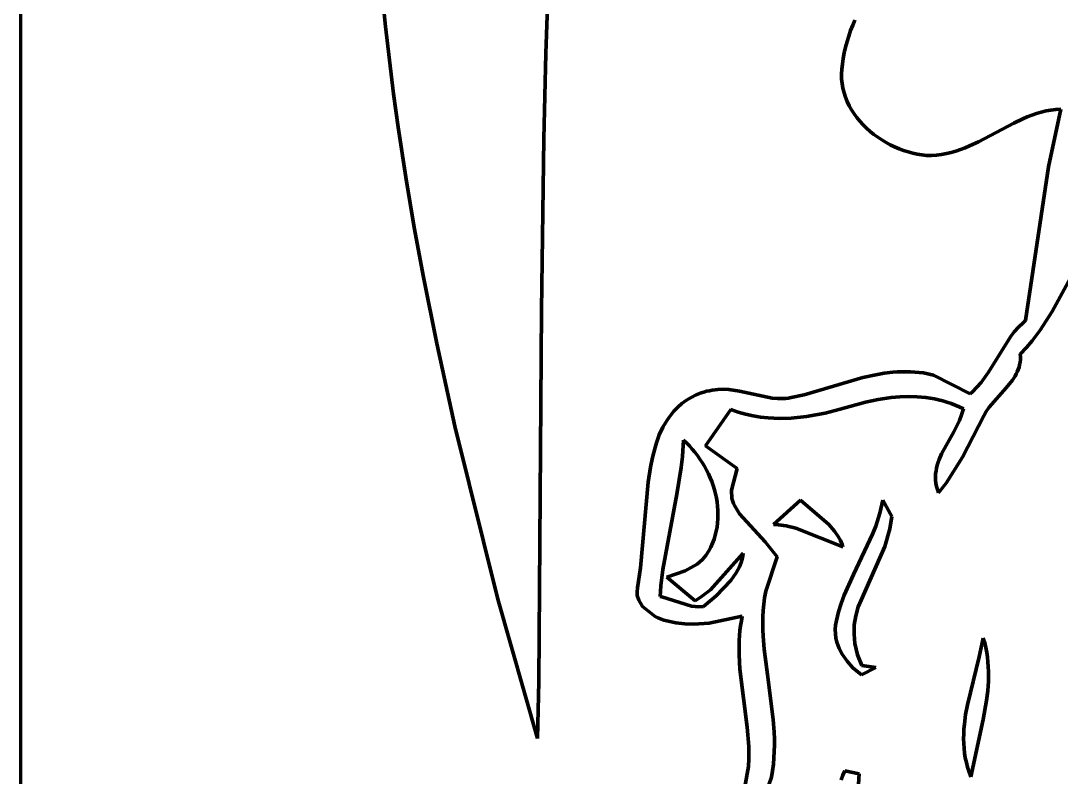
# Model space of a CAD drawing. Header units: millimetres. Extents: x 0 to 8.4, y 0 to 11.8.
# Drawn here: x 0 to 2.361, y 1.91 to 3.627 of the extents above; entities that cross this region are included whole.
import ezdxf

# ---------------------------------------------------------------- set-up
doc = ezdxf.new("R2010")
doc.units = ezdxf.units.MM
doc.layers.add('color#010101ff', color=7, linetype='CONTINUOUS', lineweight=100)
doc.layers.add('color#ffffffff', color=7, linetype='CONTINUOUS', lineweight=100)

msp = doc.modelspace()

# ---------------------------------------------------------------- linework, layer by layer
at = {"layer": 'color#010101ff'}
for p, q in [((0.8278, 3.614), (0.8202, 3.6904)), ((1.1957, 3.6825), (1.1913, 3.553)), ((0.8363, 3.5377), (0.8278, 3.614)), ((1.8829, 3.6046), (1.8876, 3.6167)), ((1.8876, 3.6167), (1.8926, 3.6286)), ((1.8748, 3.5799), (1.8787, 3.5923)), ((1.8787, 3.5923), (1.8829, 3.6046)), ((1.8685, 3.5545), (1.8714, 3.5673)), ((1.8714, 3.5673), (1.8748, 3.5799)), ((1.1913, 3.553), (1.1866, 3.3587)), ((1.8642, 3.5283), (1.8661, 3.5415)), ((1.8661, 3.5415), (1.8685, 3.5545)), ((0.8458, 3.4615), (0.8363, 3.5377)), ((1.8628, 3.5171), (1.8642, 3.5283)), ((1.8623, 3.506), (1.8628, 3.5171)), ((1.8626, 3.4951), (1.8623, 3.506)), ((1.8637, 3.4844), (1.8626, 3.4951)), ((1.8655, 3.4739), (1.8637, 3.4844)), ((1.8681, 3.4636), (1.8655, 3.4739)), ((0.8562, 3.3855), (0.8458, 3.4615)), ((1.8714, 3.4535), (1.8681, 3.4636)), ((1.8754, 3.4437), (1.8714, 3.4535)), ((1.88, 3.4342), (1.8754, 3.4437)), ((1.8852, 3.4249), (1.88, 3.4342)), ((1.891, 3.416), (1.8852, 3.4249)), ((2.3374, 3.4243), (2.3264, 3.4222)), ((2.332, 3.2952), (2.3601, 3.4266)), ((2.3487, 3.4258), (2.3374, 3.4243)), ((2.3601, 3.4266), (2.3487, 3.4258)), ((1.8973, 3.4073), (1.891, 3.416)), ((1.9041, 3.399), (1.8973, 3.4073)), ((2.2735, 3.4044), (2.2532, 3.3948)), ((2.2838, 3.4088), (2.2735, 3.4044)), ((2.2942, 3.4128), (2.2838, 3.4088)), ((2.3048, 3.4164), (2.2942, 3.4128)), ((2.3155, 3.4196), (2.3048, 3.4164)), ((2.3264, 3.4222), (2.3155, 3.4196)), ((0.8736, 3.2717), (0.8562, 3.3855)), ((1.9114, 3.391), (1.9041, 3.399)), ((1.9192, 3.3833), (1.9114, 3.391)), ((1.9273, 3.376), (1.9192, 3.3833)), ((1.9358, 3.3692), (1.9273, 3.376)), ((2.2532, 3.3948), (2.1732, 3.3525)), ((1.1866, 3.3587), (1.1817, 2.97)), ((1.9447, 3.3626), (1.9358, 3.3692)), ((1.9538, 3.3566), (1.9447, 3.3626)), ((1.9633, 3.3509), (1.9538, 3.3566)), ((2.1732, 3.3525), (2.1529, 3.3429)), ((1.973, 3.3457), (1.9633, 3.3509)), ((1.9828, 3.3409), (1.973, 3.3457)), ((1.9929, 3.3366), (1.9828, 3.3409)), ((2.0031, 3.3327), (1.9929, 3.3366)), ((2.0134, 3.3294), (2.0031, 3.3327)), ((2.0238, 3.3266), (2.0134, 3.3294)), ((2.1218, 3.3311), (2.1111, 3.328)), ((2.1323, 3.3346), (2.1218, 3.3311)), ((2.1427, 3.3386), (2.1323, 3.3346)), ((2.1529, 3.3429), (2.1427, 3.3386)), ((2.0342, 3.3243), (2.0238, 3.3266)), ((2.0447, 3.3225), (2.0342, 3.3243)), ((2.0551, 3.3213), (2.0447, 3.3225)), ((2.0667, 3.3213), (2.0551, 3.3213)), ((2.0781, 3.322), (2.0667, 3.3213)), ((2.0893, 3.3234), (2.0781, 3.322)), ((2.1003, 3.3254), (2.0893, 3.3234)), ((2.1111, 3.328), (2.1003, 3.3254)), ((2.28, 2.9464), (2.332, 3.2952)), ((0.8927, 3.1581), (0.8736, 3.2717)), ((0.9136, 3.0449), (0.8927, 3.1581)), ((2.4226, 3.1183), (2.3406, 2.9674)), ((0.9439, 2.8943), (0.9136, 3.0449)), ((1.1817, 2.97), (1.1752, 2.1276)), ((2.3406, 2.9674), (2.3131, 2.9252)), ((2.2543, 2.9208), (2.2639, 2.9316)), ((2.2639, 2.9316), (2.2744, 2.9416)), ((2.2744, 2.9416), (2.28, 2.9464)), ((2.1958, 2.8298), (2.2454, 2.9095)), ((2.2454, 2.9095), (2.2543, 2.9208)), ((2.3131, 2.9252), (2.2949, 2.901)), ((0.985, 2.7069), (0.9439, 2.8943)), ((2.2819, 2.8855), (2.268, 2.8706)), ((2.2949, 2.901), (2.2819, 2.8855)), ((2.2681, 2.858), (2.2675, 2.8521)), ((2.268, 2.8706), (2.2683, 2.8642)), ((2.2683, 2.8642), (2.2681, 2.858)), ((2.2633, 2.8355), (2.2612, 2.8304)), ((2.2651, 2.8408), (2.2633, 2.8355)), ((2.2665, 2.8463), (2.2651, 2.8408)), ((2.2675, 2.8521), (2.2665, 2.8463)), ((1.7773, 2.7781), (1.911, 2.8171)), ((1.911, 2.8171), (1.94, 2.8237)), ((1.94, 2.8237), (1.9594, 2.827)), ((1.9594, 2.827), (1.979, 2.8293)), ((1.979, 2.8293), (1.9889, 2.83)), ((1.9889, 2.83), (1.9988, 2.8303)), ((1.9988, 2.8303), (2.0088, 2.8303)), ((2.0088, 2.8303), (2.0189, 2.83)), ((2.0189, 2.83), (2.029, 2.8292)), ((2.029, 2.8292), (2.048, 2.8279)), ((2.048, 2.8279), (2.0707, 2.8228)), ((2.0707, 2.8228), (2.1541, 2.7801)), ((2.179, 2.8063), (2.1958, 2.8298)), ((2.25, 2.8112), (2.2357, 2.7936)), ((2.2561, 2.8205), (2.25, 2.8112)), ((2.2588, 2.8254), (2.2561, 2.8205)), ((2.2612, 2.8304), (2.2588, 2.8254)), ((1.55, 2.7845), (1.5562, 2.7861)), ((1.5562, 2.7861), (1.5625, 2.7874)), ((1.5625, 2.7874), (1.5689, 2.7884)), ((1.5689, 2.7884), (1.5752, 2.7894)), ((1.5752, 2.7894), (1.5815, 2.7902)), ((1.5815, 2.7902), (1.594, 2.7906)), ((1.594, 2.7906), (1.6064, 2.79)), ((1.6064, 2.79), (1.631, 2.7863)), ((1.631, 2.7863), (1.7047, 2.7706)), ((2.1595, 2.785), (2.1697, 2.7953)), ((2.1697, 2.7953), (2.179, 2.8063)), ((2.2357, 2.7936), (2.1972, 2.7501)), ((1.5003, 2.7583), (1.5104, 2.7658)), ((1.5104, 2.7658), (1.521, 2.7724)), ((1.521, 2.7724), (1.5322, 2.7781)), ((1.5322, 2.7781), (1.544, 2.7827)), ((1.544, 2.7827), (1.55, 2.7845)), ((1.7047, 2.7706), (1.7171, 2.7696)), ((1.7171, 2.7696), (1.7295, 2.7695)), ((1.7295, 2.7695), (1.7358, 2.7699)), ((1.7358, 2.7699), (1.742, 2.7706)), ((1.742, 2.7706), (1.7483, 2.7717)), ((1.7483, 2.7717), (1.7773, 2.7781)), ((1.9457, 2.7675), (1.9164, 2.7615)), ((1.9751, 2.7717), (1.9457, 2.7675)), ((1.9948, 2.7733), (1.9751, 2.7717)), ((2.0145, 2.774), (1.9948, 2.7733)), ((2.0342, 2.7735), (2.0145, 2.774)), ((2.0439, 2.7728), (2.0342, 2.7735)), ((2.0537, 2.7717), (2.0439, 2.7728)), ((2.0634, 2.7704), (2.0537, 2.7717)), ((2.073, 2.7687), (2.0634, 2.7704)), ((2.0826, 2.7667), (2.073, 2.7687)), ((2.0922, 2.7642), (2.0826, 2.7667)), ((2.1016, 2.7614), (2.0922, 2.7642)), ((2.1541, 2.7801), (2.1595, 2.785)), ((1.4739, 2.7312), (1.4821, 2.7409)), ((1.4821, 2.7409), (1.4909, 2.75)), ((1.4909, 2.75), (1.5003, 2.7583)), ((1.6111, 2.7446), (1.5539, 2.6625)), ((1.6278, 2.7387), (1.6111, 2.7446)), ((1.6446, 2.734), (1.6278, 2.7387)), ((1.8592, 2.7457), (1.8255, 2.7367)), ((1.9164, 2.7615), (1.8592, 2.7457)), ((2.111, 2.7583), (2.1016, 2.7614)), ((2.1204, 2.7547), (2.111, 2.7583)), ((2.1296, 2.7507), (2.1204, 2.7547)), ((2.1388, 2.7462), (2.1296, 2.7507)), ((2.1349, 2.7328), (2.137, 2.7395)), ((2.137, 2.7395), (2.1388, 2.7462)), ((2.1907, 2.7405), (2.1852, 2.7303)), ((2.1972, 2.7501), (2.1907, 2.7405)), ((1.4566, 2.7046), (1.4665, 2.7209)), ((1.4665, 2.7209), (1.4739, 2.7312)), ((1.6616, 2.7302), (1.6446, 2.734)), ((1.6787, 2.7274), (1.6616, 2.7302)), ((1.6959, 2.7256), (1.6787, 2.7274)), ((1.7219, 2.7244), (1.6959, 2.7256)), ((1.748, 2.7251), (1.7219, 2.7244)), ((1.7826, 2.7286), (1.748, 2.7251)), ((1.8255, 2.7367), (1.7826, 2.7286)), ((2.1169, 2.6943), (2.1297, 2.7197)), ((2.1297, 2.7197), (2.1349, 2.7328)), ((2.1852, 2.7303), (2.1366, 2.637)), ((1.0825, 2.3141), (0.985, 2.7069)), ((1.4485, 2.6873), (1.4566, 2.7046)), ((2.0894, 2.6443), (2.1169, 2.6943)), ((1.4391, 2.6584), (1.4422, 2.6695)), ((1.4422, 2.6695), (1.4485, 2.6873)), ((1.5034, 2.6752), (1.503, 2.6628)), ((1.5103, 2.6688), (1.5034, 2.6752)), ((1.517, 2.6621), (1.5103, 2.6688)), ((1.4337, 2.6361), (1.4391, 2.6584)), ((1.503, 2.6628), (1.5012, 2.638)), ((1.5234, 2.6551), (1.517, 2.6621)), ((1.5296, 2.6478), (1.5234, 2.6551)), ((1.5355, 2.6402), (1.5296, 2.6478)), ((1.5539, 2.6625), (1.6252, 2.6107)), ((2.0839, 2.6316), (2.0894, 2.6443)), ((1.4292, 2.6136), (1.4337, 2.6361)), ((1.5012, 2.638), (1.4986, 2.6134)), ((1.5411, 2.6324), (1.5355, 2.6402)), ((1.5463, 2.6243), (1.5411, 2.6324)), ((1.5513, 2.616), (1.5463, 2.6243)), ((2.0795, 2.6186), (2.0815, 2.6251)), ((2.0815, 2.6251), (2.0839, 2.6316)), ((2.1366, 2.637), (2.1001, 2.5773)), ((1.4239, 2.5797), (1.4292, 2.6136)), ((1.4986, 2.6134), (1.4889, 2.5523)), ((1.556, 2.6075), (1.5513, 2.616)), ((1.5603, 2.5989), (1.556, 2.6075)), ((1.5642, 2.5901), (1.5603, 2.5989)), ((1.6252, 2.6107), (1.6123, 2.5619)), ((2.0755, 2.5917), (2.0759, 2.5985)), ((2.0759, 2.5985), (2.0767, 2.6053)), ((2.0767, 2.6053), (2.0779, 2.612)), ((2.0779, 2.612), (2.0795, 2.6186)), ((1.4063, 2.3855), (1.4239, 2.5797)), ((1.5678, 2.5811), (1.5642, 2.5901)), ((1.571, 2.572), (1.5678, 2.5811)), ((2.0757, 2.5847), (2.0755, 2.5917)), ((2.0765, 2.5776), (2.0757, 2.5847)), ((2.0778, 2.5703), (2.0765, 2.5776)), ((2.1001, 2.5773), (2.0824, 2.5554)), ((1.4889, 2.5523), (1.4567, 2.3818)), ((1.5739, 2.5628), (1.571, 2.572)), ((1.5763, 2.5536), (1.5739, 2.5628)), ((1.5783, 2.5442), (1.5763, 2.5536)), ((1.6123, 2.5619), (1.6135, 2.5425)), ((2.0798, 2.5629), (2.0778, 2.5703)), ((2.0824, 2.5554), (2.0798, 2.5629)), ((1.5799, 2.5348), (1.5783, 2.5442)), ((1.581, 2.5253), (1.5799, 2.5348)), ((1.6135, 2.5425), (1.6172, 2.5316)), ((1.6172, 2.5316), (1.6196, 2.5267)), ((1.6196, 2.5267), (1.631, 2.5084)), ((1.7076, 2.4835), (1.769, 2.5393)), ((1.769, 2.5393), (1.8334, 2.4835)), ((1.9518, 2.5191), (1.954, 2.529)), ((1.954, 2.529), (1.9558, 2.5391)), ((1.9558, 2.5391), (1.9763, 2.5021)), ((1.5817, 2.5159), (1.581, 2.5253)), ((1.582, 2.5064), (1.5817, 2.5159)), ((1.5817, 2.4969), (1.582, 2.5064)), ((1.631, 2.5084), (1.6891, 2.4442)), ((1.9465, 2.4995), (1.9493, 2.5092)), ((1.9493, 2.5092), (1.9518, 2.5191)), ((1.5798, 2.4781), (1.581, 2.4875)), ((1.581, 2.4875), (1.5817, 2.4969)), ((1.7194, 2.4832), (1.7076, 2.4835)), ((1.7365, 2.4811), (1.7194, 2.4832)), ((1.7587, 2.4758), (1.7365, 2.4811)), ((1.8334, 2.4835), (1.8466, 2.4689)), ((1.9327, 2.4616), (1.9401, 2.4804)), ((1.9401, 2.4804), (1.9465, 2.4995)), ((1.9763, 2.5021), (1.9716, 2.4742)), ((1.573, 2.4505), (1.5758, 2.4596)), ((1.5758, 2.4596), (1.5781, 2.4688)), ((1.5781, 2.4688), (1.5798, 2.4781)), ((1.865, 2.4334), (1.7587, 2.4758)), ((1.8466, 2.4689), (1.855, 2.4567)), ((1.855, 2.4567), (1.8596, 2.4479)), ((1.8891, 2.37), (1.9327, 2.4616)), ((1.9716, 2.4742), (1.9602, 2.4338)), ((1.5612, 2.424), (1.5657, 2.4327)), ((1.5657, 2.4327), (1.5696, 2.4415)), ((1.5696, 2.4415), (1.573, 2.4505)), ((1.6891, 2.4442), (1.7163, 2.4106)), ((1.8596, 2.4479), (1.8634, 2.4384)), ((1.8634, 2.4384), (1.865, 2.4334)), ((1.9602, 2.4338), (1.9067, 2.3118)), ((1.547, 2.4044), (1.5547, 2.4135)), ((1.5547, 2.4135), (1.5612, 2.424)), ((1.6393, 2.4187), (1.5648, 2.3359)), ((1.6373, 2.4079), (1.6393, 2.4187)), ((1.7163, 2.4106), (1.6902, 2.3322)), ((1.3997, 2.3401), (1.4063, 2.3855)), ((1.5073, 2.3786), (1.5351, 2.3941)), ((1.5351, 2.3941), (1.547, 2.4044)), ((1.6232, 2.3738), (1.6305, 2.3878)), ((1.6305, 2.3878), (1.6343, 2.3977)), ((1.6343, 2.3977), (1.6373, 2.4079)), ((1.4567, 2.3818), (1.4525, 2.3449)), ((1.4656, 2.3644), (1.5073, 2.3786)), ((1.5303, 2.3109), (1.4656, 2.3644)), ((1.6112, 2.3564), (1.6232, 2.3738)), ((1.8685, 2.3238), (1.8891, 2.37)), ((1.3984, 2.3314), (1.3997, 2.3401)), ((1.4525, 2.3449), (1.4509, 2.3202)), ((1.5775, 2.3217), (1.6112, 2.3564)), ((1.1727, 1.9981), (1.0825, 2.3141)), ((1.3989, 2.323), (1.3984, 2.3314)), ((1.402, 2.3125), (1.3989, 2.323)), ((1.4509, 2.3202), (1.4543, 2.3196)), ((1.4543, 2.3196), (1.5218, 2.2987)), ((1.5441, 2.3194), (1.5303, 2.3109)), ((1.5648, 2.3359), (1.5441, 2.3194)), ((1.5491, 2.2978), (1.5775, 2.3217)), ((1.6878, 2.3177), (1.686, 2.3031)), ((1.6902, 2.3322), (1.6878, 2.3177)), ((1.8615, 2.3049), (1.8685, 2.3238)), ((1.4107, 2.2981), (1.402, 2.3125)), ((1.4392, 2.2747), (1.4107, 2.2981)), ((1.5218, 2.2987), (1.5388, 2.2969)), ((1.5388, 2.2969), (1.5491, 2.2978)), ((1.686, 2.3031), (1.6848, 2.2886)), ((1.8555, 2.2856), (1.8615, 2.3049)), ((1.9004, 2.297), (1.8945, 2.2768)), ((1.9067, 2.3118), (1.9004, 2.297)), ((1.4458, 2.2718), (1.4392, 2.2747)), ((1.459, 2.2671), (1.4458, 2.2718)), ((1.4724, 2.2634), (1.459, 2.2671)), ((1.6372, 2.2759), (1.5621, 2.2603)), ((1.6351, 2.2649), (1.6372, 2.2759)), ((1.6841, 2.274), (1.6839, 2.2595)), ((1.6848, 2.2886), (1.6841, 2.274)), ((1.8507, 2.2658), (1.8529, 2.2758)), ((1.8529, 2.2758), (1.8555, 2.2856)), ((1.8945, 2.2768), (1.8913, 2.256)), ((1.486, 2.2606), (1.4724, 2.2634)), ((1.5066, 2.2583), (1.486, 2.2606)), ((1.5273, 2.2578), (1.5066, 2.2583)), ((1.5621, 2.2603), (1.5273, 2.2578)), ((1.6309, 2.232), (1.6319, 2.243)), ((1.6319, 2.243), (1.6333, 2.2539)), ((1.6333, 2.2539), (1.6351, 2.2649)), ((1.6839, 2.2595), (1.6841, 2.2449)), ((1.6841, 2.2449), (1.6848, 2.2304)), ((1.8481, 2.2455), (1.8488, 2.2556)), ((1.8484, 2.2356), (1.8481, 2.2455)), ((1.8488, 2.2556), (1.8507, 2.2658)), ((1.8913, 2.256), (1.8907, 2.2351)), ((1.6299, 2.2101), (1.6303, 2.221)), ((1.6303, 2.221), (1.6309, 2.232)), ((1.6848, 2.2304), (1.687, 2.2013)), ((1.8497, 2.226), (1.8484, 2.2356)), ((1.852, 2.2165), (1.8497, 2.226)), ((1.8907, 2.2351), (1.8927, 2.2141)), ((2.1746, 2.1834), (2.184, 2.2262)), ((2.184, 2.2262), (2.1871, 2.2154)), ((1.63, 2.1882), (1.6299, 2.2101)), ((1.687, 2.2013), (1.6941, 2.1431)), ((1.8569, 2.2028), (1.852, 2.2165)), ((1.8637, 2.1898), (1.8569, 2.2028)), ((1.8927, 2.2141), (1.8986, 2.1884)), ((2.1871, 2.2154), (2.1897, 2.2045)), ((2.1897, 2.2045), (2.1918, 2.1937)), ((1.6319, 2.1554), (1.63, 2.1882)), ((1.8749, 2.1736), (1.8637, 2.1898)), ((1.8883, 2.1588), (1.8749, 2.1736)), ((1.8986, 2.1884), (1.9082, 2.1637)), ((2.1478, 2.0745), (2.1746, 2.1834)), ((2.1918, 2.1937), (2.1934, 2.1828)), ((2.1934, 2.1828), (2.1946, 2.1719)), ((2.1946, 2.1719), (2.1954, 2.161)), ((1.6481, 2.0242), (1.6319, 2.1554)), ((1.9073, 2.1428), (1.8883, 2.1588)), ((1.9405, 2.159), (1.9073, 2.1428)), ((1.9082, 2.1637), (1.9405, 2.159)), ((2.1954, 2.161), (2.1958, 2.1501)), ((2.1958, 2.1501), (2.1958, 2.1392)), ((1.1752, 2.1276), (1.1727, 1.9981)), ((1.6941, 2.1431), (1.7073, 2.0414)), ((2.1955, 2.1283), (2.194, 2.1065)), ((2.1958, 2.1392), (2.1955, 2.1283)), ((2.194, 2.1065), (2.1914, 2.0847)), ((2.1914, 2.0847), (2.1838, 2.0411)), ((2.1439, 2.0525), (2.1478, 2.0745)), ((1.7073, 2.0414), (1.7094, 2.0124)), ((2.1401, 2.0197), (2.1411, 2.0306)), ((2.1411, 2.0306), (2.1439, 2.0525)), ((2.1838, 2.0411), (2.1559, 1.9115)), ((1.6516, 1.9803), (1.6481, 2.0242)), ((1.7094, 2.0124), (1.7099, 1.9978)), ((2.1394, 1.9978), (2.1396, 2.0087)), ((2.1396, 2.0087), (2.1401, 2.0197)), ((1.7101, 1.9833), (1.7098, 1.9688)), ((1.7099, 1.9978), (1.7101, 1.9833)), ((2.1396, 1.9869), (2.1394, 1.9978)), ((2.1403, 1.976), (2.1396, 1.9869)), ((1.6521, 1.9583), (1.6516, 1.9803)), ((1.7098, 1.9688), (1.709, 1.9542)), ((2.1415, 1.9652), (2.1403, 1.976)), ((2.1432, 1.9544), (2.1415, 1.9652)), ((1.6514, 1.9349), (1.6522, 1.9524)), ((1.6522, 1.9524), (1.6521, 1.9583)), ((1.7077, 1.9397), (1.7058, 1.9252)), ((1.709, 1.9542), (1.7077, 1.9397)), ((2.1455, 1.9436), (2.1432, 1.9544)), ((2.1483, 1.9328), (2.1455, 1.9436)), ((1.6432, 1.8889), (1.6514, 1.9349)), ((1.7058, 1.9252), (1.7032, 1.9106)), ((1.8617, 1.9044), (1.8655, 1.9147)), ((1.8655, 1.9147), (1.8699, 1.9248)), ((1.8699, 1.9248), (1.9021, 1.9178)), ((1.9021, 1.9178), (1.8887, 1.7156)), ((2.1518, 1.9221), (2.1483, 1.9328)), ((2.1559, 1.9115), (2.1518, 1.9221)), ((1.7032, 1.9106), (1.6864, 1.8629))]:
    msp.add_line(p, q, dxfattribs=at)
at = {"layer": 'color#ffffffff'}
for p, q in [((0, 0), (0, 11.8056)), ((0.8202, 3.6904), (0.8278, 3.614)), ((1.1913, 3.553), (1.1957, 3.6825)), ((0.8278, 3.614), (0.8363, 3.5377)), ((1.8876, 3.6167), (1.8829, 3.6046)), ((1.8926, 3.6286), (1.8876, 3.6167)), ((1.8787, 3.5923), (1.8748, 3.5799)), ((1.8829, 3.6046), (1.8787, 3.5923)), ((1.8714, 3.5673), (1.8685, 3.5545)), ((1.8748, 3.5799), (1.8714, 3.5673)), ((1.1866, 3.3587), (1.1913, 3.553)), ((1.8661, 3.5415), (1.8642, 3.5283)), ((1.8685, 3.5545), (1.8661, 3.5415)), ((0.8363, 3.5377), (0.8458, 3.4615)), ((1.8642, 3.5283), (1.8628, 3.5171)), ((1.8628, 3.5171), (1.8623, 3.506)), ((1.8623, 3.506), (1.8626, 3.4951)), ((1.8626, 3.4951), (1.8637, 3.4844)), ((1.8637, 3.4844), (1.8655, 3.4739)), ((1.8655, 3.4739), (1.8681, 3.4636)), ((0.8458, 3.4615), (0.8562, 3.3855)), ((1.8681, 3.4636), (1.8714, 3.4535)), ((1.8714, 3.4535), (1.8754, 3.4437)), ((1.8754, 3.4437), (1.88, 3.4342)), ((1.88, 3.4342), (1.8852, 3.4249)), ((1.8852, 3.4249), (1.891, 3.416)), ((2.3264, 3.4222), (2.3374, 3.4243)), ((2.3601, 3.4266), (2.332, 3.2952)), ((2.3374, 3.4243), (2.3487, 3.4258)), ((2.3487, 3.4258), (2.3601, 3.4266)), ((1.891, 3.416), (1.8973, 3.4073)), ((1.8973, 3.4073), (1.9041, 3.399)), ((2.2532, 3.3948), (2.2735, 3.4044)), ((2.2735, 3.4044), (2.2838, 3.4088)), ((2.2838, 3.4088), (2.2942, 3.4128)), ((2.2942, 3.4128), (2.3048, 3.4164)), ((2.3048, 3.4164), (2.3155, 3.4196)), ((2.3155, 3.4196), (2.3264, 3.4222)), ((0.8562, 3.3855), (0.8736, 3.2717)), ((1.9041, 3.399), (1.9114, 3.391)), ((1.9114, 3.391), (1.9192, 3.3833)), ((1.9192, 3.3833), (1.9273, 3.376)), ((1.9273, 3.376), (1.9358, 3.3692)), ((2.1732, 3.3525), (2.2532, 3.3948)), ((1.1817, 2.97), (1.1866, 3.3587)), ((1.9358, 3.3692), (1.9447, 3.3626)), ((1.9447, 3.3626), (1.9538, 3.3566)), ((1.9538, 3.3566), (1.9633, 3.3509)), ((2.1529, 3.3429), (2.1732, 3.3525)), ((1.9633, 3.3509), (1.973, 3.3457)), ((1.973, 3.3457), (1.9828, 3.3409)), ((1.9828, 3.3409), (1.9929, 3.3366)), ((1.9929, 3.3366), (2.0031, 3.3327)), ((2.0031, 3.3327), (2.0134, 3.3294)), ((2.0134, 3.3294), (2.0238, 3.3266)), ((2.1111, 3.328), (2.1218, 3.3311)), ((2.1218, 3.3311), (2.1323, 3.3346)), ((2.1323, 3.3346), (2.1427, 3.3386)), ((2.1427, 3.3386), (2.1529, 3.3429)), ((2.0238, 3.3266), (2.0342, 3.3243)), ((2.0342, 3.3243), (2.0447, 3.3225)), ((2.0447, 3.3225), (2.0551, 3.3213)), ((2.0551, 3.3213), (2.0667, 3.3213)), ((2.0667, 3.3213), (2.0781, 3.322)), ((2.0781, 3.322), (2.0893, 3.3234)), ((2.0893, 3.3234), (2.1003, 3.3254)), ((2.1003, 3.3254), (2.1111, 3.328)), ((2.332, 3.2952), (2.28, 2.9464)), ((0.8736, 3.2717), (0.8927, 3.1581)), ((0.8927, 3.1581), (0.9136, 3.0449)), ((2.3406, 2.9674), (2.4226, 3.1183)), ((0.9136, 3.0449), (0.9439, 2.8943)), ((1.1752, 2.1276), (1.1817, 2.97)), ((2.3131, 2.9252), (2.3406, 2.9674)), ((2.2639, 2.9316), (2.2543, 2.9208)), ((2.2744, 2.9416), (2.2639, 2.9316)), ((2.28, 2.9464), (2.2744, 2.9416)), ((2.2454, 2.9095), (2.1958, 2.8298)), ((2.2543, 2.9208), (2.2454, 2.9095)), ((2.2949, 2.901), (2.3131, 2.9252)), ((0.9439, 2.8943), (0.985, 2.7069)), ((2.268, 2.8706), (2.2819, 2.8855)), ((2.2819, 2.8855), (2.2949, 2.901)), ((2.2675, 2.8521), (2.2681, 2.858)), ((2.2683, 2.8642), (2.268, 2.8706)), ((2.2681, 2.858), (2.2683, 2.8642)), ((2.2612, 2.8304), (2.2633, 2.8355)), ((2.2633, 2.8355), (2.2651, 2.8408)), ((2.2651, 2.8408), (2.2665, 2.8463)), ((2.2665, 2.8463), (2.2675, 2.8521)), ((1.911, 2.8171), (1.7773, 2.7781)), ((1.94, 2.8237), (1.911, 2.8171)), ((1.9594, 2.827), (1.94, 2.8237)), ((1.979, 2.8293), (1.9594, 2.827)), ((1.9889, 2.83), (1.979, 2.8293)), ((1.9988, 2.8303), (1.9889, 2.83)), ((2.0088, 2.8303), (1.9988, 2.8303)), ((2.0189, 2.83), (2.0088, 2.8303)), ((2.029, 2.8292), (2.0189, 2.83)), ((2.048, 2.8279), (2.029, 2.8292)), ((2.0707, 2.8228), (2.048, 2.8279)), ((2.1541, 2.7801), (2.0707, 2.8228)), ((2.1958, 2.8298), (2.179, 2.8063)), ((2.2357, 2.7936), (2.25, 2.8112)), ((2.25, 2.8112), (2.2561, 2.8205)), ((2.2561, 2.8205), (2.2588, 2.8254)), ((2.2588, 2.8254), (2.2612, 2.8304)), ((1.5562, 2.7861), (1.55, 2.7845)), ((1.5625, 2.7874), (1.5562, 2.7861)), ((1.5689, 2.7884), (1.5625, 2.7874)), ((1.5752, 2.7894), (1.5689, 2.7884)), ((1.5815, 2.7902), (1.5752, 2.7894)), ((1.594, 2.7906), (1.5815, 2.7902)), ((1.6064, 2.79), (1.594, 2.7906)), ((1.631, 2.7863), (1.6064, 2.79)), ((1.7047, 2.7706), (1.631, 2.7863)), ((2.1697, 2.7953), (2.1595, 2.785)), ((2.179, 2.8063), (2.1697, 2.7953)), ((2.1972, 2.7501), (2.2357, 2.7936)), ((1.5104, 2.7658), (1.5003, 2.7583)), ((1.521, 2.7724), (1.5104, 2.7658)), ((1.5322, 2.7781), (1.521, 2.7724)), ((1.544, 2.7827), (1.5322, 2.7781)), ((1.55, 2.7845), (1.544, 2.7827)), ((1.7171, 2.7696), (1.7047, 2.7706)), ((1.7295, 2.7695), (1.7171, 2.7696)), ((1.7358, 2.7699), (1.7295, 2.7695)), ((1.742, 2.7706), (1.7358, 2.7699)), ((1.7483, 2.7717), (1.742, 2.7706)), ((1.7773, 2.7781), (1.7483, 2.7717)), ((1.9164, 2.7615), (1.9457, 2.7675)), ((1.9457, 2.7675), (1.9751, 2.7717)), ((1.9751, 2.7717), (1.9948, 2.7733)), ((1.9948, 2.7733), (2.0145, 2.774)), ((2.0145, 2.774), (2.0342, 2.7735)), ((2.0342, 2.7735), (2.0439, 2.7728)), ((2.0439, 2.7728), (2.0537, 2.7717)), ((2.0537, 2.7717), (2.0634, 2.7704)), ((2.0634, 2.7704), (2.073, 2.7687)), ((2.073, 2.7687), (2.0826, 2.7667)), ((2.0826, 2.7667), (2.0922, 2.7642)), ((2.0922, 2.7642), (2.1016, 2.7614)), ((2.1595, 2.785), (2.1541, 2.7801)), ((1.4821, 2.7409), (1.4739, 2.7312)), ((1.4909, 2.75), (1.4821, 2.7409)), ((1.5003, 2.7583), (1.4909, 2.75)), ((1.5539, 2.6625), (1.6111, 2.7446)), ((1.6111, 2.7446), (1.6278, 2.7387)), ((1.6278, 2.7387), (1.6446, 2.734)), ((1.8255, 2.7367), (1.8592, 2.7457)), ((1.8592, 2.7457), (1.9164, 2.7615)), ((2.1016, 2.7614), (2.111, 2.7583)), ((2.111, 2.7583), (2.1204, 2.7547)), ((2.1204, 2.7547), (2.1296, 2.7507)), ((2.1296, 2.7507), (2.1388, 2.7462)), ((2.137, 2.7395), (2.1349, 2.7328)), ((2.1388, 2.7462), (2.137, 2.7395)), ((2.1852, 2.7303), (2.1907, 2.7405)), ((2.1907, 2.7405), (2.1972, 2.7501)), ((1.4665, 2.7209), (1.4566, 2.7046)), ((1.4739, 2.7312), (1.4665, 2.7209)), ((1.6446, 2.734), (1.6616, 2.7302)), ((1.6616, 2.7302), (1.6787, 2.7274)), ((1.6787, 2.7274), (1.6959, 2.7256)), ((1.6959, 2.7256), (1.7219, 2.7244)), ((1.7219, 2.7244), (1.748, 2.7251)), ((1.748, 2.7251), (1.7826, 2.7286)), ((1.7826, 2.7286), (1.8255, 2.7367)), ((2.1297, 2.7197), (2.1169, 2.6943)), ((2.1349, 2.7328), (2.1297, 2.7197)), ((2.1366, 2.637), (2.1852, 2.7303)), ((0.985, 2.7069), (1.0825, 2.3141)), ((1.4566, 2.7046), (1.4485, 2.6873)), ((2.1169, 2.6943), (2.0894, 2.6443)), ((1.4422, 2.6695), (1.4391, 2.6584)), ((1.4485, 2.6873), (1.4422, 2.6695)), ((1.503, 2.6628), (1.5034, 2.6752)), ((1.5034, 2.6752), (1.5103, 2.6688)), ((1.5103, 2.6688), (1.517, 2.6621)), ((1.4391, 2.6584), (1.4337, 2.6361)), ((1.5012, 2.638), (1.503, 2.6628)), ((1.517, 2.6621), (1.5234, 2.6551)), ((1.5234, 2.6551), (1.5296, 2.6478)), ((1.5296, 2.6478), (1.5355, 2.6402)), ((1.6252, 2.6107), (1.5539, 2.6625)), ((2.0894, 2.6443), (2.0839, 2.6316)), ((1.4337, 2.6361), (1.4292, 2.6136)), ((1.4986, 2.6134), (1.5012, 2.638)), ((1.5355, 2.6402), (1.5411, 2.6324)), ((1.5411, 2.6324), (1.5463, 2.6243)), ((1.5463, 2.6243), (1.5513, 2.616)), ((2.0815, 2.6251), (2.0795, 2.6186)), ((2.0839, 2.6316), (2.0815, 2.6251)), ((2.1001, 2.5773), (2.1366, 2.637)), ((1.4292, 2.6136), (1.4239, 2.5797)), ((1.4889, 2.5523), (1.4986, 2.6134)), ((1.5513, 2.616), (1.556, 2.6075)), ((1.556, 2.6075), (1.5603, 2.5989)), ((1.5603, 2.5989), (1.5642, 2.5901)), ((1.6123, 2.5619), (1.6252, 2.6107)), ((2.0759, 2.5985), (2.0755, 2.5917)), ((2.0767, 2.6053), (2.0759, 2.5985)), ((2.0779, 2.612), (2.0767, 2.6053)), ((2.0795, 2.6186), (2.0779, 2.612)), ((1.4239, 2.5797), (1.4063, 2.3855)), ((1.5642, 2.5901), (1.5678, 2.5811)), ((1.5678, 2.5811), (1.571, 2.572)), ((2.0755, 2.5917), (2.0757, 2.5847)), ((2.0757, 2.5847), (2.0765, 2.5776)), ((2.0765, 2.5776), (2.0778, 2.5703)), ((2.0824, 2.5554), (2.1001, 2.5773)), ((1.4567, 2.3818), (1.4889, 2.5523)), ((1.571, 2.572), (1.5739, 2.5628)), ((1.5739, 2.5628), (1.5763, 2.5536)), ((1.5763, 2.5536), (1.5783, 2.5442)), ((1.6135, 2.5425), (1.6123, 2.5619)), ((2.0778, 2.5703), (2.0798, 2.5629)), ((2.0798, 2.5629), (2.0824, 2.5554)), ((1.5783, 2.5442), (1.5799, 2.5348)), ((1.5799, 2.5348), (1.581, 2.5253)), ((1.6172, 2.5316), (1.6135, 2.5425)), ((1.6196, 2.5267), (1.6172, 2.5316)), ((1.631, 2.5084), (1.6196, 2.5267)), ((1.769, 2.5393), (1.7076, 2.4835)), ((1.8334, 2.4835), (1.769, 2.5393)), ((1.954, 2.529), (1.9518, 2.5191)), ((1.9558, 2.5391), (1.954, 2.529)), ((1.9763, 2.5021), (1.9558, 2.5391)), ((1.581, 2.5253), (1.5817, 2.5159)), ((1.5817, 2.5159), (1.582, 2.5064)), ((1.582, 2.5064), (1.5817, 2.4969)), ((1.6891, 2.4442), (1.631, 2.5084)), ((1.9493, 2.5092), (1.9465, 2.4995)), ((1.9518, 2.5191), (1.9493, 2.5092)), ((1.581, 2.4875), (1.5798, 2.4781)), ((1.5817, 2.4969), (1.581, 2.4875)), ((1.7076, 2.4835), (1.7194, 2.4832)), ((1.7194, 2.4832), (1.7365, 2.4811)), ((1.7365, 2.4811), (1.7587, 2.4758)), ((1.8466, 2.4689), (1.8334, 2.4835)), ((1.9401, 2.4804), (1.9327, 2.4616)), ((1.9465, 2.4995), (1.9401, 2.4804)), ((1.9716, 2.4742), (1.9763, 2.5021)), ((1.5758, 2.4596), (1.573, 2.4505)), ((1.5781, 2.4688), (1.5758, 2.4596)), ((1.5798, 2.4781), (1.5781, 2.4688)), ((1.7587, 2.4758), (1.865, 2.4334)), ((1.855, 2.4567), (1.8466, 2.4689)), ((1.8596, 2.4479), (1.855, 2.4567)), ((1.9327, 2.4616), (1.8891, 2.37)), ((1.9602, 2.4338), (1.9716, 2.4742)), ((1.5657, 2.4327), (1.5612, 2.424)), ((1.5696, 2.4415), (1.5657, 2.4327)), ((1.573, 2.4505), (1.5696, 2.4415)), ((1.7163, 2.4106), (1.6891, 2.4442)), ((1.8634, 2.4384), (1.8596, 2.4479)), ((1.865, 2.4334), (1.8634, 2.4384)), ((1.9067, 2.3118), (1.9602, 2.4338)), ((1.5547, 2.4135), (1.547, 2.4044)), ((1.5612, 2.424), (1.5547, 2.4135)), ((1.5648, 2.3359), (1.6393, 2.4187)), ((1.6393, 2.4187), (1.6373, 2.4079)), ((1.6902, 2.3322), (1.7163, 2.4106)), ((1.4063, 2.3855), (1.3997, 2.3401)), ((1.5351, 2.3941), (1.5073, 2.3786)), ((1.547, 2.4044), (1.5351, 2.3941)), ((1.6305, 2.3878), (1.6232, 2.3738)), ((1.6343, 2.3977), (1.6305, 2.3878)), ((1.6373, 2.4079), (1.6343, 2.3977)), ((1.4525, 2.3449), (1.4567, 2.3818)), ((1.5073, 2.3786), (1.4656, 2.3644)), ((1.4656, 2.3644), (1.5303, 2.3109)), ((1.6232, 2.3738), (1.6112, 2.3564)), ((1.8891, 2.37), (1.8685, 2.3238)), ((1.3997, 2.3401), (1.3984, 2.3314)), ((1.4509, 2.3202), (1.4525, 2.3449)), ((1.6112, 2.3564), (1.5775, 2.3217)), ((1.0825, 2.3141), (1.1727, 1.9981)), ((1.3984, 2.3314), (1.3989, 2.323)), ((1.3989, 2.323), (1.402, 2.3125)), ((1.4543, 2.3196), (1.4509, 2.3202)), ((1.5218, 2.2987), (1.4543, 2.3196)), ((1.5303, 2.3109), (1.5441, 2.3194)), ((1.5441, 2.3194), (1.5648, 2.3359)), ((1.5775, 2.3217), (1.5491, 2.2978)), ((1.686, 2.3031), (1.6878, 2.3177)), ((1.6878, 2.3177), (1.6902, 2.3322)), ((1.8685, 2.3238), (1.8615, 2.3049)), ((1.402, 2.3125), (1.4107, 2.2981)), ((1.4107, 2.2981), (1.4392, 2.2747)), ((1.5388, 2.2969), (1.5218, 2.2987)), ((1.5491, 2.2978), (1.5388, 2.2969)), ((1.6848, 2.2886), (1.686, 2.3031)), ((1.8615, 2.3049), (1.8555, 2.2856)), ((1.8945, 2.2768), (1.9004, 2.297)), ((1.9004, 2.297), (1.9067, 2.3118)), ((1.4392, 2.2747), (1.4458, 2.2718)), ((1.4458, 2.2718), (1.459, 2.2671)), ((1.459, 2.2671), (1.4724, 2.2634)), ((1.5621, 2.2603), (1.6372, 2.2759)), ((1.6372, 2.2759), (1.6351, 2.2649)), ((1.6839, 2.2595), (1.6841, 2.274)), ((1.6841, 2.274), (1.6848, 2.2886)), ((1.8529, 2.2758), (1.8507, 2.2658)), ((1.8555, 2.2856), (1.8529, 2.2758)), ((1.8913, 2.256), (1.8945, 2.2768)), ((1.4724, 2.2634), (1.486, 2.2606)), ((1.486, 2.2606), (1.5066, 2.2583)), ((1.5066, 2.2583), (1.5273, 2.2578)), ((1.5273, 2.2578), (1.5621, 2.2603)), ((1.6319, 2.243), (1.6309, 2.232)), ((1.6333, 2.2539), (1.6319, 2.243)), ((1.6351, 2.2649), (1.6333, 2.2539)), ((1.6841, 2.2449), (1.6839, 2.2595)), ((1.6848, 2.2304), (1.6841, 2.2449)), ((1.8488, 2.2556), (1.8481, 2.2455)), ((1.8481, 2.2455), (1.8484, 2.2356)), ((1.8507, 2.2658), (1.8488, 2.2556)), ((1.8907, 2.2351), (1.8913, 2.256)), ((1.6303, 2.221), (1.6299, 2.2101)), ((1.6309, 2.232), (1.6303, 2.221)), ((1.687, 2.2013), (1.6848, 2.2304)), ((1.8484, 2.2356), (1.8497, 2.226)), ((1.8497, 2.226), (1.852, 2.2165)), ((1.8927, 2.2141), (1.8907, 2.2351)), ((2.184, 2.2262), (2.1746, 2.1834)), ((2.1871, 2.2154), (2.184, 2.2262)), ((1.6299, 2.2101), (1.63, 2.1882)), ((1.6941, 2.1431), (1.687, 2.2013)), ((1.852, 2.2165), (1.8569, 2.2028)), ((1.8569, 2.2028), (1.8637, 2.1898)), ((1.8986, 2.1884), (1.8927, 2.2141)), ((2.1897, 2.2045), (2.1871, 2.2154)), ((2.1918, 2.1937), (2.1897, 2.2045)), ((1.63, 2.1882), (1.6319, 2.1554)), ((1.8637, 2.1898), (1.8749, 2.1736)), ((1.8749, 2.1736), (1.8883, 2.1588)), ((1.9082, 2.1637), (1.8986, 2.1884)), ((2.1746, 2.1834), (2.1478, 2.0745)), ((2.1934, 2.1828), (2.1918, 2.1937)), ((2.1946, 2.1719), (2.1934, 2.1828)), ((2.1954, 2.161), (2.1946, 2.1719)), ((1.6319, 2.1554), (1.6481, 2.0242)), ((1.8883, 2.1588), (1.9073, 2.1428)), ((1.9073, 2.1428), (1.9405, 2.159)), ((1.9405, 2.159), (1.9082, 2.1637)), ((2.1958, 2.1501), (2.1954, 2.161)), ((2.1958, 2.1392), (2.1958, 2.1501)), ((1.1727, 1.9981), (1.1752, 2.1276)), ((1.7073, 2.0414), (1.6941, 2.1431)), ((2.194, 2.1065), (2.1955, 2.1283)), ((2.1955, 2.1283), (2.1958, 2.1392)), ((2.1914, 2.0847), (2.194, 2.1065)), ((2.1838, 2.0411), (2.1914, 2.0847)), ((2.1478, 2.0745), (2.1439, 2.0525)), ((1.7094, 2.0124), (1.7073, 2.0414)), ((2.1411, 2.0306), (2.1401, 2.0197)), ((2.1439, 2.0525), (2.1411, 2.0306)), ((2.1559, 1.9115), (2.1838, 2.0411)), ((1.6481, 2.0242), (1.6516, 1.9803)), ((1.7099, 1.9978), (1.7094, 2.0124)), ((2.1396, 2.0087), (2.1394, 1.9978)), ((2.1401, 2.0197), (2.1396, 2.0087)), ((1.7098, 1.9688), (1.7101, 1.9833)), ((1.7101, 1.9833), (1.7099, 1.9978)), ((2.1394, 1.9978), (2.1396, 1.9869)), ((2.1396, 1.9869), (2.1403, 1.976)), ((1.6516, 1.9803), (1.6521, 1.9583)), ((1.709, 1.9542), (1.7098, 1.9688)), ((2.1403, 1.976), (2.1415, 1.9652)), ((2.1415, 1.9652), (2.1432, 1.9544)), ((1.6522, 1.9524), (1.6514, 1.9349)), ((1.6521, 1.9583), (1.6522, 1.9524)), ((1.7058, 1.9252), (1.7077, 1.9397)), ((1.7077, 1.9397), (1.709, 1.9542)), ((2.1432, 1.9544), (2.1455, 1.9436)), ((2.1455, 1.9436), (2.1483, 1.9328)), ((1.6514, 1.9349), (1.6432, 1.8889)), ((1.7032, 1.9106), (1.7058, 1.9252)), ((1.8655, 1.9147), (1.8617, 1.9044)), ((1.8699, 1.9248), (1.8655, 1.9147)), ((1.9021, 1.9178), (1.8699, 1.9248)), ((1.8887, 1.7156), (1.9021, 1.9178)), ((2.1483, 1.9328), (2.1518, 1.9221)), ((2.1518, 1.9221), (2.1559, 1.9115)), ((1.6864, 1.8629), (1.7032, 1.9106))]:
    msp.add_line(p, q, dxfattribs=at)

doc.saveas('drawing.dxf')
